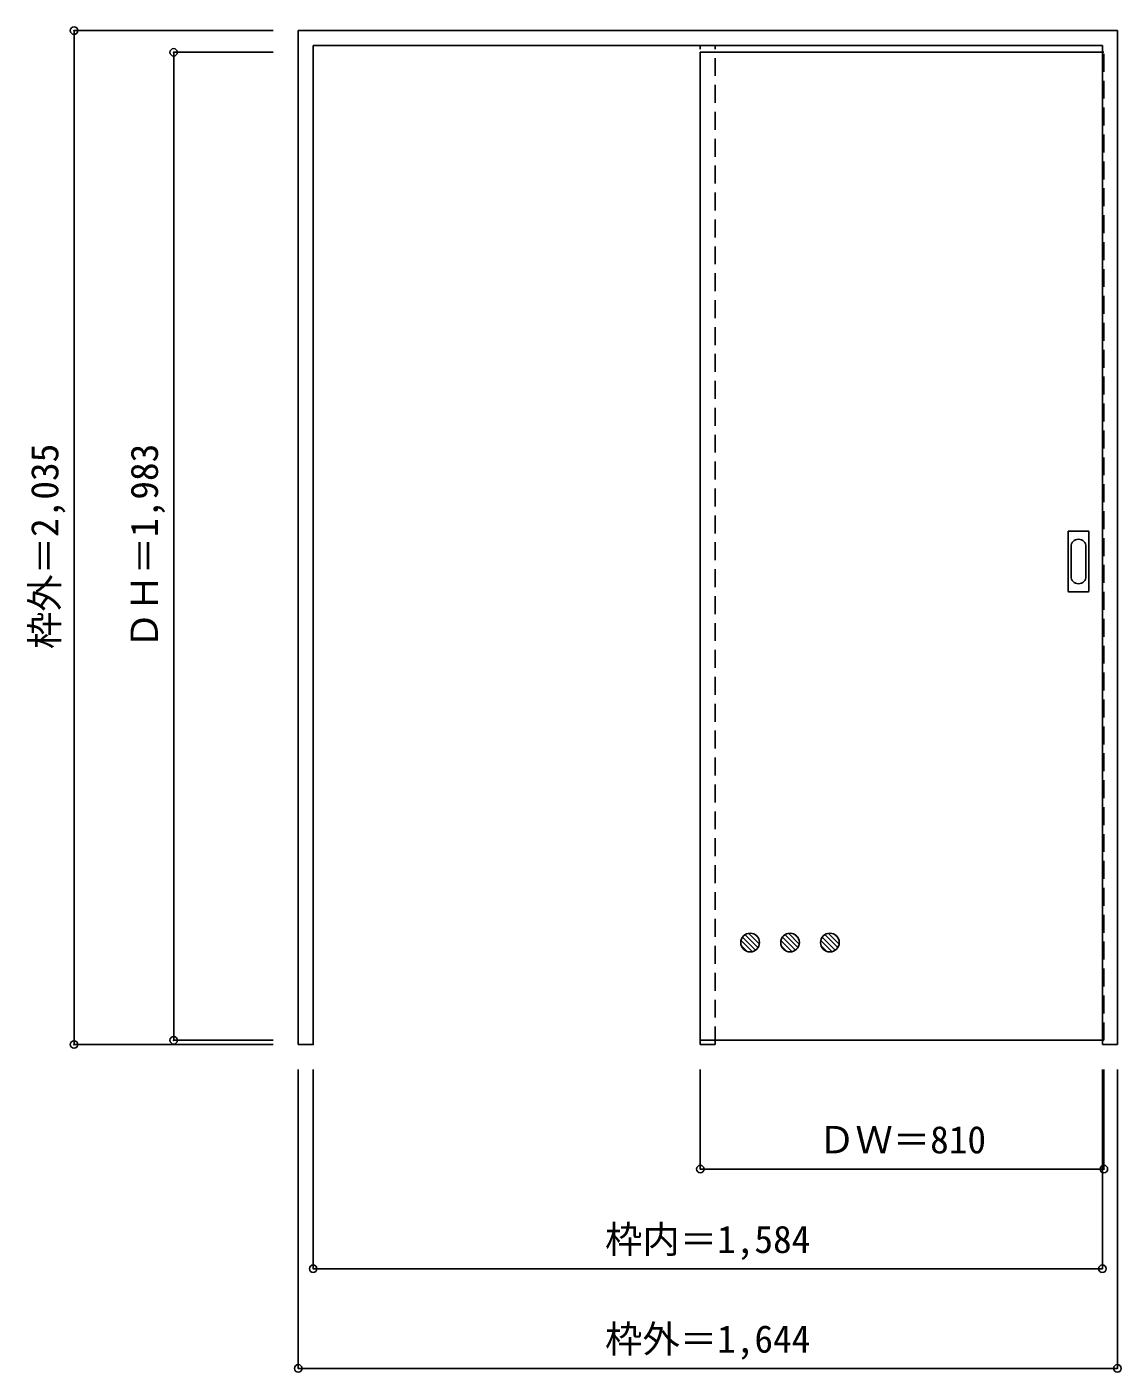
# Model space of a CAD drawing. Units: millimetres, scale not verified. Extents: x -1469 to 727, y -1154 to 1546.
import ezdxf
from ezdxf.enums import TextEntityAlignment as Align

# ---------------------------------------------------------------- set-up
doc = ezdxf.new("R2010")
doc.units = ezdxf.units.MM
doc.header["$LTSCALE"] = 30
doc.header["$PDMODE"] = 32
doc.header["$PDSIZE"] = 15
doc.linetypes.add('DASHED1', pattern=[1.8, 1.2, -0.6])
doc.layers.add('0-0', color=4, linetype='Continuous')
doc.layers.add('0-1_寸法', color=7, linetype='Continuous')
doc.styles.add('ＭＳ ゴシック', font='')
doc.styles.get('ＭＳ ゴシック').set_extended_font_data('MS Gothic')

msp = doc.modelspace()

# ---------------------------------------------------------------- linework, layer by layer
at = {"layer": '0-0', "color": 3}
for p, q in [((-924.85, -496.92), (-924.85, 1538.08)), ((-924.85, 1538.08), (719.15, 1538.08)), ((719.15, -496.92), (719.15, 1538.08)), ((-894.85, 1508.08), (689.15, 1508.08)), ((-117.85, 1494.58), (-117.85, -488.42)), ((689.15, 1494.58), (-117.85, 1494.58)), ((689.15, -496.92), (689.15, 1508.08)), ((620.15, 413.08), (620.15, 532.08)), ((621.65, 533.58), (660.65, 533.58)), ((662.15, 413.08), (662.15, 532.08)), ((660.65, 411.58), (621.65, 411.58)), ((689.15, -488.42), (-117.85, -488.42)), ((689.15, -496.92), (719.15, -496.92))]:
    msp.add_line(p, q, dxfattribs=at)
at = {"layer": '0-0', "linetype": 'DASHED1'}
for p, q in [((-117.85, -496.92), (-117.85, 1508.08)), ((-117.85, 1494.58), (-117.85, 1490.58)), ((-87.85, -496.92), (-87.85, 1508.08)), ((689.15, 1494.58), (692.15, 1494.58)), ((-13.89, -310.53), (-36.18, -288.24)), ((-7.02, -307.5), (-33.16, -281.37)), ((-2.16, -302.46), (-28.12, -276.51)), ((0.63, -295.35), (-21.01, -273.72)), ((-1.16, -283.66), (-9.32, -275.51)), ((66.11, -310.53), (43.82, -288.24)), ((72.98, -307.5), (46.84, -281.37)), ((77.84, -302.46), (51.88, -276.51)), ((80.63, -295.35), (58.99, -273.72)), ((78.84, -283.66), (70.68, -275.51)), ((146.11, -310.53), (123.82, -288.24)), ((152.98, -307.5), (126.84, -281.37)), ((157.84, -302.46), (131.88, -276.51)), ((160.63, -295.35), (138.99, -273.72)), ((158.84, -283.66), (150.68, -275.51)), ((-24.64, -309.68), (-35.33, -298.99)), ((55.36, -309.68), (44.67, -298.99)), ((135.36, -309.68), (124.67, -298.99)), ((-117.85, -496.92), (-87.85, -496.92))]:
    msp.add_line(p, q, dxfattribs=at)
at = {"layer": '0-0', "color": 7}
for p, q in [((626.15, 442.98), (626.15, 502.18)), ((656.15, 502.18), (656.15, 442.98))]:
    msp.add_line(p, q, dxfattribs=at)
at = {"layer": '0-0', "color": 3}
msp.add_lwpolyline([(-924.85, -496.92), (-894.85, -496.92), (-894.85, 1508.08)], dxfattribs=at)
at = {"layer": '0-0', "linetype": 'DASHED1'}
msp.add_lwpolyline([(689.15, -488.42), (692.15, -488.42), (692.15, 1494.58)], dxfattribs=at)
at = {"layer": '0-0', "color": 3}
for centre in [(-17.85, -292.2), (62.15, -292.2), (142.15, -292.2)]:
    msp.add_circle(centre, 18.75, dxfattribs=at)
for centre, start, end in [((621.65, 532.08), 90, 180), ((660.65, 532.08), 0, 90), ((621.65, 413.08), 180, 270), ((660.65, 413.08), 270, 0)]:
    msp.add_arc(centre, 1.5, start, end, dxfattribs=at)
at = {"layer": '0-0', "color": 7}
for centre, start, end in [((641.15, 502.18), 0, 180), ((641.15, 442.98), 180, 0)]:
    msp.add_arc(centre, 15, start, end, dxfattribs=at)
at = {"layer": '0-1_寸法', "color": 4}
for p, q in [((-1374.85, 1538.08), (-1374.85, -496.92)), ((-1374.85, 1538.08), (-974.85, 1538.08)), ((-1174.85, 1494.58), (-1174.85, -488.42)), ((-1174.85, 1494.58), (-974.85, 1494.58)), ((-1374.85, -496.92), (-974.85, -496.92)), ((-1174.85, -488.42), (-974.85, -488.42)), ((-117.85, -746.92), (-117.85, -546.92)), ((689.15, -946.92), (689.15, -546.92)), ((692.15, -746.92), (692.15, -546.92)), ((719.15, -1146.92), (719.15, -546.92)), ((692.15, -746.92), (-117.85, -746.92))]:
    msp.add_line(p, q, dxfattribs=at)
for points in [[(719.15, -1146.92), (-924.85, -1146.92), (-924.85, -546.92)], [(689.15, -946.92), (-894.85, -946.92), (-894.85, -546.92)]]:
    msp.add_lwpolyline(points, dxfattribs=at)
at = {"layer": '0-1_寸法'}
for p in [(-1374.85, 1538.08), (-1174.85, 1494.58), (-1174.85, -488.42), (-1374.85, -496.92), (-117.85, -746.92), (692.15, -746.92), (-894.85, -946.92), (689.15, -946.92), (-924.85, -1146.92), (719.15, -1146.92)]:
    msp.add_point(p, dxfattribs=at)

# ---------------------------------------------------------------- texts
at = {"layer": '0-1_寸法', "style": 'ＭＳ ゴシック'}
for s, p in [('枠外＝2,035', (-1389.85, 296.83)), ('ＤＨ＝1,983', (-1189.85, 296.83))]:
    msp.add_text(s, height=54.99, rotation=90, dxfattribs=at).set_placement(p, align=Align.BOTTOM_LEFT)
for s, p in [('ＤＷ＝810', (118.4, -731.92)), ('枠内＝1,584', (-309.1, -931.92)), ('枠外＝1,644', (-309.1, -1131.92))]:
    msp.add_text(s, height=54.99, dxfattribs=at).set_placement(p, align=Align.BOTTOM_LEFT)

doc.saveas('drawing.dxf')
